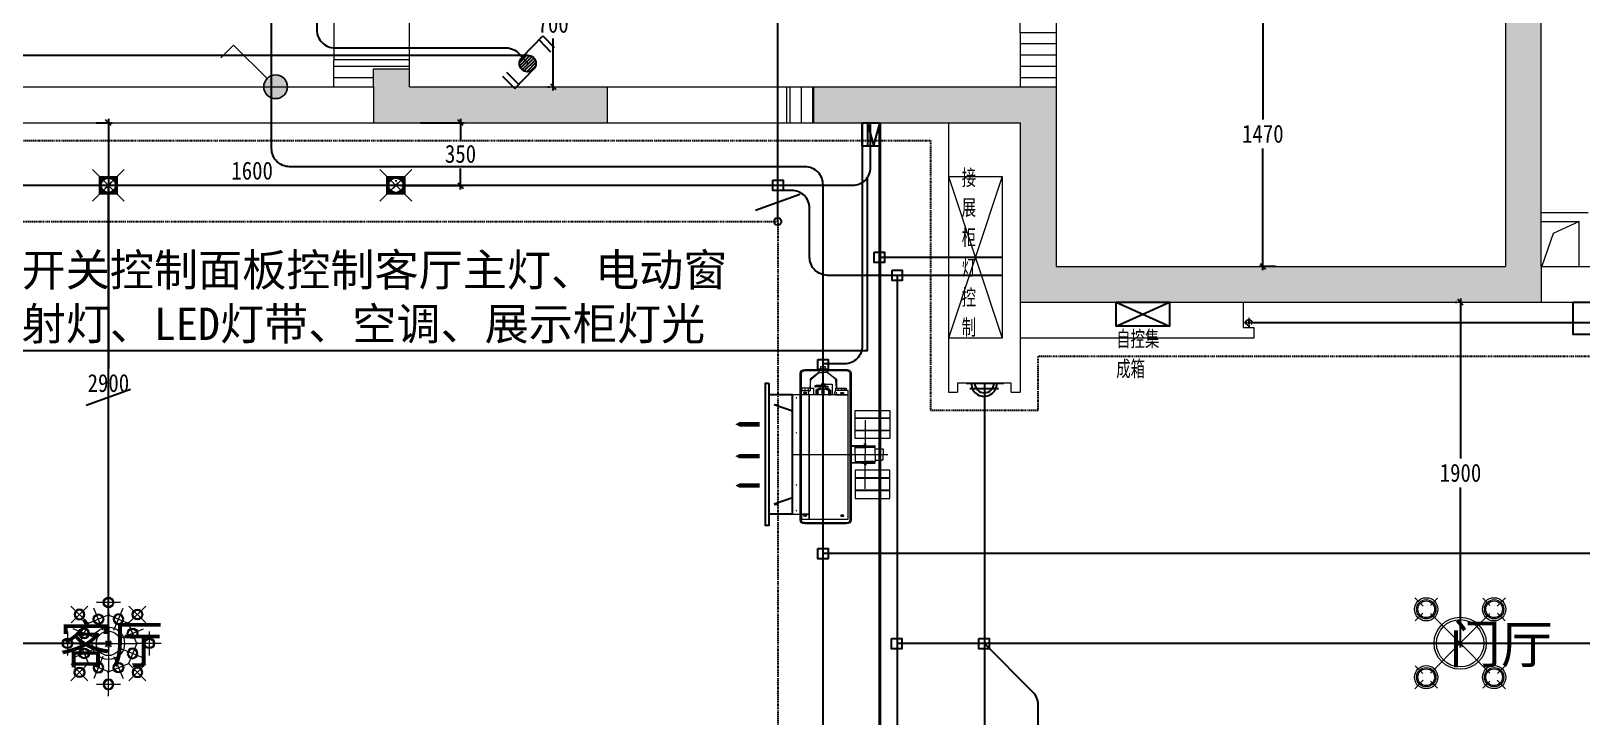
# Model space of a CAD drawing. Header units: millimetres. Extents: x -41640 to 3079702, y -5257903 to 68462.
# Drawn here: x 7477 to 16109, y 41062 to 44881 of the extents above; entities that cross this region are included whole.
import ezdxf

# ---------------------------------------------------------------- set-up
doc = ezdxf.new("R2010")
doc.units = ezdxf.units.MM
doc.header["$LTSCALE"] = 10
doc.linetypes.add('ACAD_ISO03W100', pattern=[30, 12, -18])
doc.linetypes.add('CONTINOUS', pattern=[0])
doc.layers.get('0').update_dxf_attribs({"color": 255})
doc.layers.get('Defpoints').update_dxf_attribs({"color": 255})
for name, color, linetype, lineweight in [('1灯位开关布线图', 1, 'Continuous', 30), ('1灯位开关布置图', 5, 'Continuous', 30), ('1灯具', 2, 'Continuous', 30), ('1空调', 3, 'Continuous', 30), ('1综合天花【灯具图层】', 50, 'Continuous', 13), ('机电', 3, 'Continuous', 0), ('浅线', 251, 'CONTINOUS', 0), ('空调主机', 7, 'Continuous', 13)]:
    doc.layers.add(name, color=color, linetype=linetype, lineweight=lineweight)
doc.layers.add('WALL', color=255, linetype='Continuous')
doc.layers.add('辅助线', color=8, linetype='Continuous')
doc.layers.add('家具', color=30, linetype='Continuous', lineweight=13, transparency=0.3)
doc.styles.add('_THVAC_DIM', font='SIMPLEX', dxfattribs={"width": 0.8, "height": 3.5, "bigfont": 'HZTXT'})
doc.styles.add('夏建东', font='', dxfattribs={"width": 0.85})
doc.styles.add('宋体', font='', dxfattribs={"height": 2.5})
doc.styles.add('邓林', font='simhei.ttf')
doc.styles.get('夏建东').set_extended_font_data('SimSun')
doc.styles.get('宋体').set_extended_font_data('SimSun')
doc.dimstyles.new('g', dxfattribs={"dimtxt": 100, "dimasz": 31, "dimexe": 21, "dimexo": 30, "dimgap": 31, "dimtad": 1, "dimtih": 1, "dimtoh": 1, "dimdec": 0, "dimrnd": 10, "dimdsep": 46, "dimtxsty": '夏建东', "dimblk": 'OBLIQUE', "dimcen": 2.5, "dimdle": 21, "dimclrd": 5, "dimclre": 5, "dimclrt": 5, "dimadec": 0, "dimazin": 0, "dimtfac": 1, "dimtdec": 0, "dimtmove": 2, "dimatfit": 3, "dimldrblk": 'DOT', "dimfxl": 300, "dimlwd": -1, "dimlwe": -1, "dimarcsym": 1})
pattern_1 = [(180, (-3246102.35, 3453682.334), (-1e-14, -63.5), [])]

# ---------------------------------------------------------------- blocks, each defined once
blk = doc.blocks.new('_Oblique')
at = {"color": 0, "linetype": 'ByBlock', "lineweight": -2}
blk.add_line((-0.5, -0.5), (0.5, 0.5), dxfattribs=at)
blk = doc.blocks.new('*D363')
at = {"layer": '1灯位开关布置图', "color": 5}
for p, q in [((10352.6, 45270.4), (10361.6, 45270.4)), ((10382.6, 45291.4), (10382.6, 45001.4)), ((10382.6, 44549.4), (10382.6, 44839.4)), ((10352.6, 44570.4), (10361.6, 44570.4))]:
    blk.add_line(p, q, dxfattribs=at)
at = {"layer": 'Defpoints', "color": 0, "lineweight": 30}
for p in [(10382.6, 45270.4), (10382.6, 44570.4), (10382.6, 44570.4)]:
    blk.add_point(p, dxfattribs=at)
at = {"layer": '1灯位开关布置图', "color": 5, "xscale": 31, "yscale": 31, "zscale": 31}
for p, rotation in [((10382.6, 45270.4), 90), ((10382.6, 44570.4), 270)]:
    blk.add_blockref('_Oblique', p, dxfattribs=dict(at, rotation=rotation))
at = {"layer": '1灯位开关布置图', "color": 5, "insert": (10382.6, 44920.4), "char_height": 100, "attachment_point": 5, "style": '夏建东'}
blk.add_mtext('700', dxfattribs=at)
blk = doc.blocks.new('_Dot')
at = {"color": 0, "linetype": 'ByBlock', "lineweight": -2}
blk.add_line((-0.5, 0), (-1, 0), dxfattribs=at)
at = {"color": 0, "linetype": 'ByBlock', "const_width": 0.5}
blk.add_lwpolyline([(-0.25, 0, 1), (0.25, 0, 1)], format="xyb", close=True, dxfattribs=at)
blk = doc.blocks.new('*D364')
at = {"layer": '1灯位开关布置图', "color": 5}
for p, q in [((14332.4, 45066.4), (14332.4, 44388.9)), ((14302.4, 45045.4), (14311.4, 45045.4)), ((14332.4, 43549.4), (14332.4, 44226.9)), ((14402.4, 43570.4), (14311.4, 43570.4))]:
    blk.add_line(p, q, dxfattribs=at)
at = {"layer": 'Defpoints', "color": 0, "lineweight": 30}
for p in [(14332.4, 45045.4), (14332.4, 45045.4), (14432.4, 43570.4)]:
    blk.add_point(p, dxfattribs=at)
at = {"layer": '1灯位开关布置图', "color": 5, "xscale": 31, "yscale": 31, "zscale": 31}
for p, rotation in [((14332.4, 45045.4), 90), ((14332.4, 43570.4), 270)]:
    blk.add_blockref('_Oblique', p, dxfattribs=dict(at, rotation=rotation))
at = {"layer": '1灯位开关布置图', "color": 5, "insert": (14332.4, 44307.9), "char_height": 100, "attachment_point": 5, "style": '夏建东'}
blk.add_mtext('1470', dxfattribs=at)
blk = doc.blocks.new('*D378')
at = {"layer": '1灯位开关布置图', "color": 5}
for p, q in [((6307.4, 44049.9), (6307.4, 44042.9)), ((7907.4, 44049.9), (7907.4, 44042.9)), ((6286.4, 44021.9), (7928.4, 44021.9))]:
    blk.add_line(p, q, dxfattribs=at)
at = {"layer": 'Defpoints', "color": 0, "lineweight": 30}
for p in [(6307.4, 44019.9), (7907.4, 44021.9), (7907.4, 44019.9)]:
    blk.add_point(p, dxfattribs=at)
at = {"layer": '1灯位开关布置图', "color": 5, "xscale": 31, "yscale": 31, "zscale": 31, "rotation": 180}
blk.add_blockref('_Oblique', (6307.4, 44021.9), dxfattribs=at)
at = {"layer": '1灯位开关布置图', "color": 5, "xscale": 31, "yscale": 31, "zscale": 31}
blk.add_blockref('_Oblique', (7907.4, 44021.9), dxfattribs=at)
at = {"layer": '1灯位开关布置图', "color": 5, "insert": (7107.4, 44102.9), "char_height": 100, "attachment_point": 5, "style": '夏建东'}
blk.add_mtext('1600', dxfattribs=at)
blk = doc.blocks.new('*D379')
at = {"layer": '1灯位开关布置图', "color": 5}
for p, q in [((7907.4, 44049.9), (7907.4, 44042.9)), ((9507.4, 44049.9), (9507.4, 44042.9)), ((7886.4, 44021.9), (9528.4, 44021.9))]:
    blk.add_line(p, q, dxfattribs=at)
at = {"layer": 'Defpoints', "color": 0, "lineweight": 30}
for p in [(7907.4, 44019.9), (9507.4, 44021.9), (9507.4, 44019.9)]:
    blk.add_point(p, dxfattribs=at)
at = {"layer": '1灯位开关布置图', "color": 5, "xscale": 31, "yscale": 31, "zscale": 31, "rotation": 180}
blk.add_blockref('_Oblique', (7907.4, 44021.9), dxfattribs=at)
at = {"layer": '1灯位开关布置图', "color": 5, "xscale": 31, "yscale": 31, "zscale": 31}
blk.add_blockref('_Oblique', (9507.4, 44021.9), dxfattribs=at)
at = {"layer": '1灯位开关布置图', "color": 5, "insert": (8707.4, 44102.9), "char_height": 100, "attachment_point": 5, "style": '夏建东'}
blk.add_mtext('1600', dxfattribs=at)
blk = doc.blocks.new('*D198')
at = {"layer": '1灯位开关布置图', "color": 5}
for p, q in [((9644.9, 44370.4), (9888.2, 44370.4)), ((9867.2, 44391.4), (9867.2, 44277.2)), ((9867.2, 43998.9), (9867.2, 44115.2)), ((9537.4, 44019.9), (9888.2, 44019.9))]:
    blk.add_line(p, q, dxfattribs=at)
at = {"layer": 'Defpoints', "color": 0, "lineweight": 30}
for p in [(9614.9, 44370.4), (9867.2, 44370.4), (9507.4, 44019.9)]:
    blk.add_point(p, dxfattribs=at)
at = {"layer": '1灯位开关布置图', "color": 5, "xscale": 31, "yscale": 31, "zscale": 31}
for p, rotation in [((9867.2, 44370.4), 90), ((9867.2, 44019.9), 270)]:
    blk.add_blockref('_Oblique', p, dxfattribs=dict(at, rotation=rotation))
at = {"layer": '1灯位开关布置图', "color": 5, "insert": (9867.2, 44196.2), "char_height": 100, "attachment_point": 5, "style": '夏建东'}
blk.add_mtext('350', dxfattribs=at)
blk = doc.blocks.new('*D200')
at = {"layer": '1灯位开关布置图', "color": 5}
for p, q in [((7838.9, 44370.4), (7928.4, 44370.4)), ((7907.4, 44391.4), (7907.4, 43001.3)), ((7907.4, 41449.2), (7907.4, 42839.3)), ((7838.9, 41470.2), (7928.4, 41470.2))]:
    blk.add_line(p, q, dxfattribs=at)
at = {"layer": 'Defpoints', "color": 0, "lineweight": 30}
for p in [(7808.9, 44370.4), (7907.4, 44370.4), (7808.9, 41470.2, 0)]:
    blk.add_point(p, dxfattribs=at)
at = {"layer": '1灯位开关布置图', "color": 5, "xscale": 31, "yscale": 31, "zscale": 31}
for p, rotation in [((7907.4, 44370.4), 90), ((7907.4, 41470.2), 270)]:
    blk.add_blockref('_Oblique', p, dxfattribs=dict(at, rotation=rotation))
at = {"layer": '1灯位开关布置图', "color": 5, "insert": (7907.4, 42920.3), "char_height": 100, "attachment_point": 5, "style": '夏建东'}
blk.add_mtext('2900', dxfattribs=at)
blk = doc.blocks.new('*D201')
at = {"layer": '1灯位开关布置图', "color": 5}
for p, q in [((2982.3, 41563.7), (2982.3, 41449.2)), ((7907.4, 41564.5), (7907.4, 41449.2)), ((7928.4, 41470.2), (2961.3, 41470.2))]:
    blk.add_line(p, q, dxfattribs=at)
at = {"layer": 'Defpoints', "color": 0, "lineweight": 30}
for p in [(2982.3, 41593.7), (7907.4, 41594.5, 0), (2982.3, 41470.2)]:
    blk.add_point(p, dxfattribs=at)
at = {"layer": '1灯位开关布置图', "color": 5, "xscale": 31, "yscale": 31, "zscale": 31, "rotation": 180}
blk.add_blockref('_Oblique', (2982.3, 41470.2), dxfattribs=at)
at = {"layer": '1灯位开关布置图', "color": 5, "xscale": 31, "yscale": 31, "zscale": 31}
blk.add_blockref('_Oblique', (7907.4, 41470.2), dxfattribs=at)
at = {"layer": '1灯位开关布置图', "color": 5, "insert": (5444.8, 41551.2), "char_height": 100, "attachment_point": 5, "style": '夏建东'}
blk.add_mtext('4930', dxfattribs=at)
blk = doc.blocks.new('*D202')
at = {"layer": '1灯位开关布置图', "color": 5}
for p, q in [((15402.6, 43370.4), (15411.5, 43370.4)), ((15432.5, 43391.4), (15432.5, 42501.4)), ((15432.5, 41449.4), (15432.5, 42339.4)), ((15402.6, 41470.4), (15411.5, 41470.4))]:
    blk.add_line(p, q, dxfattribs=at)
at = {"layer": 'Defpoints', "color": 0, "lineweight": 30}
for p in [(15432.5, 43370.4), (15432.6, 43370.4), (15432.6, 41470.4)]:
    blk.add_point(p, dxfattribs=at)
at = {"layer": '1灯位开关布置图', "color": 5, "xscale": 31, "yscale": 31, "zscale": 31}
for p, rotation in [((15432.5, 43370.4), 90), ((15432.5, 41470.4), 270)]:
    blk.add_blockref('_Oblique', p, dxfattribs=dict(at, rotation=rotation))
at = {"layer": '1灯位开关布置图', "color": 5, "insert": (15432.5, 42420.4), "char_height": 100, "attachment_point": 5, "style": '夏建东'}
blk.add_mtext('1900', dxfattribs=at)
blk = doc.blocks.new('r32ter')
at = {"color": 3}
for p, q in [((1119447.3, -954014.5), (1119446.3, -954035.1)), ((1119482.5, -954116.3), (1119447.3, -954014.5)), ((1119965.9, -954116.3), (1120001.1, -954014.5)), ((1120001.1, -954014.5), (1120002.1, -954035.1))]:
    blk.add_line(p, q, dxfattribs=at)
for points in [[(1119556.4, -953798.8, 0, 63, 0), (1119556.4, -953857.2, 25.2, 25.2, 0), (1119556.4, -953934.4, 25.2, 25.2, 0)], [(1119734.1, -953798.8, 0, 63, 0), (1119734.1, -953857.2, 25.2, 25.2, 0), (1119734.1, -953934.4, 25.2, 25.2, 0)], [(1119897.5, -953798.8, 0, 63, 0), (1119897.5, -953857.2, 25.2, 25.2, 0), (1119897.5, -953934.4, 25.2, 25.2, 0)]]:
    blk.add_lwpolyline(points, format="xyseb", dxfattribs=at)
at = {"color": 3, "lineweight": -2}
blk.add_lwpolyline([(1119327.6, -953984.2), (1120119.6, -953984.2), (1120119.6, -953966.2), (1119327.6, -953966.2)], close=True, dxfattribs=at)
at = {"color": 3}
blk.add_lwpolyline([(1119392.4, -954116.3), (1119392.4, -953984.2), (1120054.7, -953984.2), (1120054.7, -954116.3)], close=True, dxfattribs=at)
at = {"layer": '空调主机', "color": 3, "lineweight": 5}
for p, q in [((1120090.1, -954158.3), (1119272.6, -954158.3)), ((1119251.7, -954185.3), (1119251.7, -954416.1)), ((1120111, -954416.1), (1120111, -954185.3)), ((1119272.6, -954443.1), (1120090.1, -954443.1))]:
    blk.add_line(p, q, dxfattribs=at)
at = {"layer": '空调主机', "color": 3}
for p, q in [((1120090.1, -954166.1), (1119272.6, -954166.1)), ((1119257.7, -954185.3), (1119257.7, -954416.1)), ((1120105, -954416.1), (1120105, -954185.3)), ((1119272.6, -954435.4), (1120090.1, -954435.4))]:
    blk.add_line(p, q, dxfattribs=at)
at = {"layer": '空调主机', "color": 3, "lineweight": 9}
for p, q in [((1119354.6, -954217.2), (1119354.6, -954160.3)), ((1119354.6, -954160.3), (1119368.8, -954160.3)), ((1119368.8, -954160.3), (1119368.8, -954217.2)), ((1120056, -954166.1), (1119368.8, -954166.1)), ((1119368.8, -954166.1), (1119368.8, -954211.9)), ((1119392.4, -954210), (1119392.4, -954116.3)), ((1119392.4, -954116.3), (1120056, -954116.3)), ((1120056, -954116.3), (1120056, -954210)), ((1120056, -954210), (1120056, -954166.1)), ((1120056, -954166.1), (1120084.4, -954166.1)), ((1120084.4, -954166.1), (1120084.4, -954210)), ((1119268.6, -954263), (1119305.5, -954214.3)), ((1119307.6, -954218.2), (1119268.6, -954263)), ((1119305.5, -954214.3), (1119354.6, -954214.3)), ((1119354.6, -954214.3), (1119307.6, -954218.2)), ((1119349.5, -954243.3), (1119340, -954243.3)), ((1119341.2, -954274.9), (1119341.2, -954247.4)), ((1119344.7, -954274.9), (1119344.7, -954249.4)), ((1119348.3, -954274.9), (1119348.3, -954247.4)), ((1119368.8, -954217.2), (1119354.6, -954217.2)), ((1119354.6, -954217.2), (1119354.6, -954234)), ((1119354.6, -954234), (1119392.4, -954234)), ((1119385.5, -954248.7), (1119365.4, -954248.7)), ((1119380.6, -954204.8), (1119368.8, -954211.9)), ((1119382.7, -954186.9), (1119380.5, -954186.9)), ((1119392.4, -954210), (1119380.6, -954204.8)), ((1119382.7, -954186.9), (1119382.7, -954183.8)), ((1119382.7, -954186.9), (1119384.9, -954186.9)), ((1119382.7, -954186.9), (1119382.7, -954190)), ((1119392.4, -954248.7), (1119385.5, -954248.7)), ((1119385.5, -954248.7), (1119385.5, -954259.1)), ((1119392.4, -954427.2), (1119392.4, -954210)), ((1119392.4, -954210), (1120084.4, -954210)), ((1120056, -954210), (1119392.4, -954210)), ((1119392.4, -954259.1), (1119392.4, -954248.7)), ((1120084.4, -954210), (1120056, -954210)), ((1120065.7, -954186.9), (1120063.5, -954186.9)), ((1120065.7, -954186.9), (1120065.7, -954183.8)), ((1120065.7, -954186.9), (1120065.7, -954190)), ((1120065.7, -954186.9), (1120067.9, -954186.9)), ((1120084.4, -954210), (1120084.4, -954427.2)), ((1119314.2, -954287.5), (1119220.4, -954287.5)), ((1119237.3, -954300.7), (1119237.3, -954272.6)), ((1119237.3, -954272.6), (1119237.3, -954272.6)), ((1119237.3, -954272.6), (1119251.7, -954272.6)), ((1119251.7, -954300.7), (1119237.3, -954300.7)), ((1119237.3, -954300.7), (1119237.3, -954300.7)), ((1119251.7, -954272.6), (1119251.7, -954272.6)), ((1119251.7, -954272.6), (1119251.7, -954300.7)), ((1119251.7, -954300.7), (1119251.7, -954300.7)), ((1119257.7, -954263), (1119268.6, -954263)), ((1119268.6, -954264), (1119257.7, -954264)), ((1119268.6, -954311), (1119257.7, -954311)), ((1119257.7, -954312), (1119268.6, -954312)), ((1119268.6, -954263), (1119268.6, -954287.5)), ((1119268.6, -954312), (1119268.6, -954287.5)), ((1119307.6, -954356.8), (1119268.6, -954312)), ((1119268.6, -954312), (1119305.5, -954360.7)), ((1119362.7, -954287.5), (1119314.2, -954287.5)), ((1119332.2, -954277.2), (1119333.4, -954276)), ((1119332.2, -954277.2), (1119333.4, -954278.4)), ((1119332.2, -954277.2), (1119335.9, -954277.2)), ((1119332.9, -954300.1), (1119332.9, -954282)), ((1119332.9, -954282), (1119334.5, -954282)), ((1119334.5, -954300.1), (1119332.9, -954300.1)), ((1119333.7, -954282), (1119333.7, -954277.2)), ((1119333.7, -954300.1), (1119333.7, -954302.5)), ((1119333.7, -954303.5), (1119333.7, -954337.8)), ((1119333.7, -954337.8), (1119392.4, -954337.8)), ((1119334.5, -954282), (1119334.5, -954300.1)), ((1119335.9, -954277.2), (1119334.7, -954276)), ((1119335.9, -954277.2), (1119334.7, -954278.4)), ((1119350.7, -954274.9), (1119338.8, -954274.9)), ((1119350.7, -954300.1), (1119338.8, -954300.1)), ((1119344.7, -954300.1), (1119344.7, -954313.2)), ((1119344.7, -954313.2), (1119356.3, -954313.2)), ((1119353.3, -954269.8), (1119362.5, -954282)), ((1119353.3, -954305.2), (1119362.9, -954292.5)), ((1119362.9, -954292.5), (1119362.5, -954282)), ((1119385.5, -954282), (1119362.5, -954282)), ((1119392.4, -954287.5), (1119362.7, -954287.5)), ((1119385.5, -954292.5), (1119362.9, -954292.5)), ((1119385.5, -954253.9), (1119367.5, -954253.9)), ((1119385.5, -954259.1), (1119368.4, -954259.1)), ((1119385.5, -954329.3), (1119368.7, -954329.3)), ((1119385.5, -954324.1), (1119370, -954324.1)), ((1119385.5, -954318.9), (1119371.1, -954318.9)), ((1119385.5, -954259.1), (1119392.4, -954259.1)), ((1119385.5, -954292.5), (1119385.5, -954282)), ((1119385.5, -954282), (1119392.4, -954282)), ((1119392.4, -954292.5), (1119385.5, -954292.5)), ((1119385.5, -954329.3), (1119385.5, -954318.9)), ((1119385.5, -954318.9), (1119392.4, -954318.9)), ((1119392.4, -954329.3), (1119385.5, -954329.3)), ((1119392.4, -954282), (1119392.4, -954292.5)), ((1119392.4, -954318.9), (1119392.4, -954329.3)), ((1119305.5, -954360.7), (1119354.6, -954360.7)), ((1119354.6, -954360.7), (1119307.6, -954356.8)), ((1119368.8, -954357.9), (1119354.6, -954357.9)), ((1119354.6, -954357.9), (1119354.6, -954414.7)), ((1119354.6, -954414.7), (1119368.8, -954414.7)), ((1119380.6, -954350.7), (1119368.8, -954357.9)), ((1119368.8, -954414.7), (1119368.8, -954357.9)), ((1119368.8, -954427.2), (1119368.8, -954357.9)), ((1119382.7, -954393), (1119380.5, -954393)), ((1119392.4, -954355.9), (1119380.6, -954350.7)), ((1119382.7, -954393), (1119382.7, -954389.9)), ((1119382.7, -954393), (1119382.7, -954396.1)), ((1119382.7, -954393), (1119384.9, -954393)), ((1119392.4, -954355.9), (1119392.4, -954427.2)), ((1120065.7, -954393), (1120063.5, -954393)), ((1120065.7, -954393), (1120065.7, -954389.9)), ((1120065.7, -954393), (1120067.9, -954393)), ((1120065.7, -954393), (1120065.7, -954396.1)), ((1119392.4, -954427.2), (1119368.8, -954427.2)), ((1120084.4, -954427.2), (1119392.4, -954427.2)), ((1119635.8, -954464.4), (1119479.5, -954464.4)), ((1119479.5, -954464.4), (1119479.5, -954658.9)), ((1119522.2, -954658.9), (1119522.2, -954464.4)), ((1119524.4, -954658.9), (1119524.4, -954464.4)), ((1119591, -954658.9), (1119591, -954464.4)), ((1119593.2, -954658.9), (1119593.2, -954464.4)), ((1119635.8, -954658.9), (1119635.8, -954464.4)), ((1119675.5, -954501.6), (1119675.5, -954573.2)), ((1119676.7, -954520.9), (1119676.7, -954443.1)), ((1119676.7, -954443.1), (1119676.7, -954443.1)), ((1119676.7, -954443.1), (1119677.8, -954443.1)), ((1119677.8, -954499.1), (1119677.5, -954499.1)), ((1119677.8, -954443.1), (1119677.8, -954443.1)), ((1119677.8, -954443.1), (1119677.8, -954520.9)), ((1119679.8, -954573.2), (1119679.8, -954501.6)), ((1119685.5, -954464.4), (1119682.2, -954464.4)), ((1119682.2, -954474.5), (1119682.2, -954520.9)), ((1119685.5, -954464.4), (1119685.5, -954520.9)), ((1119724.2, -954464.4), (1119685.5, -954464.4)), ((1119724.2, -954464.4), (1119762.9, -954464.4)), ((1119762.9, -954464.4), (1119762.9, -954520.9)), ((1119762.9, -954464.4), (1119766.2, -954464.4)), ((1119766.2, -954474.5), (1119766.2, -954520.9)), ((1119768.6, -954573.2), (1119768.6, -954501.6)), ((1119771.7, -954443.1), (1119770.6, -954443.1)), ((1119770.6, -954443.1), (1119770.6, -954443.1)), ((1119770.6, -954443.1), (1119770.6, -954520.9)), ((1119770.6, -954499.1), (1119770.9, -954499.1)), ((1119771.7, -954520.9), (1119771.7, -954443.1)), ((1119771.7, -954443.1), (1119771.7, -954443.1)), ((1119772.9, -954501.6), (1119772.9, -954573.2)), ((1119812.6, -954464.4), (1119968.9, -954464.4)), ((1119812.6, -954658.9), (1119812.6, -954464.4)), ((1119855.2, -954658.9), (1119855.2, -954464.4)), ((1119857.4, -954658.9), (1119857.4, -954464.4)), ((1119924, -954658.9), (1119924, -954464.4)), ((1119926.3, -954658.9), (1119926.3, -954464.4)), ((1119968.9, -954464.4), (1119968.9, -954658.9)), ((1119532.7, -954520.9), (1119724.2, -954520.9)), ((1119635.8, -954517.4), (1119635.8, -954520.9)), ((1119635.8, -954524.3), (1119635.8, -954520.9)), ((1119675.5, -954517.4), (1119664.6, -954517.4)), ((1119664.6, -954517.4), (1119664.6, -954520.9)), ((1119664.6, -954524.3), (1119664.6, -954520.9)), ((1119675.5, -954524.3), (1119664.6, -954524.3)), ((1119677.8, -954520.9), (1119676.7, -954520.9)), ((1119676.7, -954520.9), (1119676.7, -954520.9)), ((1119677.5, -954575.8), (1119677.8, -954575.8)), ((1119677.8, -954520.9), (1119677.8, -954520.9)), ((1119682.2, -954567.2), (1119682.2, -954520.9)), ((1119685.5, -954577.4), (1119682.2, -954577.4)), ((1119685.5, -954577.4), (1119685.5, -954520.9)), ((1119724.2, -954577.4), (1119685.5, -954577.4)), ((1119692.5, -954577.4), (1119692.5, -954615.3)), ((1119915.7, -954520.9), (1119724.2, -954520.9)), ((1119724.2, -954577.4), (1119762.9, -954577.4)), ((1119755.9, -954577.4), (1119755.9, -954615.3)), ((1119762.9, -954577.4), (1119762.9, -954520.9)), ((1119762.9, -954577.4), (1119766.2, -954577.4)), ((1119766.2, -954567.2), (1119766.2, -954520.9)), ((1119770.6, -954520.9), (1119770.6, -954520.9)), ((1119770.6, -954520.9), (1119771.7, -954520.9)), ((1119770.9, -954575.8), (1119770.6, -954575.8)), ((1119771.7, -954520.9), (1119771.7, -954520.9)), ((1119772.9, -954517.4), (1119783.8, -954517.4)), ((1119772.9, -954524.3), (1119783.8, -954524.3)), ((1119812.6, -954517.4), (1119812.6, -954520.9)), ((1119812.6, -954524.3), (1119812.6, -954520.9)), ((1119479.5, -954658.9), (1119635.8, -954658.9)), ((1119697.4, -954621.8), (1119724.2, -954621.8)), ((1119751, -954621.8), (1119724.2, -954621.8)), ((1119968.9, -954658.9), (1119812.6, -954658.9))]:
    blk.add_line(p, q, dxfattribs=at)
at = {"layer": '空调主机', "color": 3, "lineweight": 5}
for centre, start_param, end_param in [((1119272.6, -954185.3), 0, 1.570796), ((1120090.1, -954185.3), -1.570796, 0), ((1119272.6, -954416.1), 1.570796, 3.141593), ((1120090.1, -954416.1), 3.141593, 4.712389)]:
    blk.add_ellipse(centre, major_axis=(0, 27), ratio=0.77429, start_param=start_param, end_param=end_param, dxfattribs=at)
at = {"layer": '空调主机', "color": 3}
for centre, start_param, end_param in [((1119272.6, -954185.3), 0, 1.570796), ((1120090.1, -954185.3), 4.712389, 6.283185), ((1119272.6, -954416.1), 1.570796, 3.141593), ((1120090.1, -954416.1), 3.141593, 4.712389)]:
    blk.add_ellipse(centre, major_axis=(0, 19.3), ratio=0.77429, start_param=start_param, end_param=end_param, dxfattribs=at)
at = {"layer": '空调主机', "color": 3, "lineweight": 9}
for centre, major_axis, ratio, start_param, end_param in [((1119410.5, -954138.1), (0, 1.21), 0.77429, 1.570796326702902, 7.853981633882487), ((1119603.8, -954138.1), (0, 1.21), 0.77429, 1.570796326754998, 7.853981633934584), ((1119894.3, -954138.1), (0, 1.21), 0.77429, 1.570796327146124, 7.85398163432571), ((1120037.9, -954138.1), (0, 1.21), 0.77429, 1.570796327146124, 7.85398163432571), ((1119344.7, -954243.3), (0, 6.13), 0.77429, 1.570796, 4.712389), ((1119389, -954287.5), (0, 49.4), 0.77429, 0.664485, 1.204171), ((1119361.7, -954169.2), (0, 1.21), 0.77429, 1.570796326702902, 7.853981633882487), ((1119361.7, -954185.6), (0, 1.21), 0.77429, 1.570796326680094, 7.85398163385968), ((1119361.7, -954203.8), (0, 1.21), 0.77429, 1.570796326680094, 7.85398163385968), ((1119382.7, -954186.9), (0, 9.19), 0.407862, 3.141593, 9.424778), ((1119281.8, -954286.6), (0, 41.3), 0.77429, 1.223528, 1.918065), ((1119333.7, -954303.1), (-0.724, 0), 0.807711, 3.342482, 6.082296), ((1119344.7, -954274.9), (0, 7.66), 0.77429, 1.570796, 4.712389), ((1119344.7, -954300.1), (0, 7.66), 0.77429, 4.712389, 7.853982), ((1119344.5, -954287.5), (0, 4.96), 0.77429, 1.570796326732925, 7.853981633912512), ((1119389, -954287.5), (0, 49.4), 0.77429, 1.937421, 2.581114), ((1119389.4, -954287.8), (0, 44.1), 0.77429, 1.866849, 2.536978), ((1119389.4, -954287.8), (0, 44.1), 0.77429, 0.694736, 1.26495), ((1119389, -954287.5), (0, 38.9), 0.77429, 0.752317, 1.332497), ((1119389, -954287.5), (0, 38.9), 0.77429, 1.809095, 2.508026), ((1119361.7, -954371.3), (0, 1.21), 0.77429, 1.570796326702902, 7.853981633882487), ((1119361.7, -954389.4), (0, 1.21), 0.77429, 1.570796327146124, 7.85398163432571), ((1119361.7, -954405.8), (0, 1.21), 0.77429, 1.570796326680094, 7.85398163385968), ((1119382.7, -954361.6), (0, 2.29), 0.77429, 1.570796326744335, 7.853981633923921), ((1119677.5, -954501.6), (0, 2.57), 0.77429, 0, 1.570796), ((1119677.8, -954501.6), (0, 2.57), 0.77429, 4.712389, 6.283185), ((1119677.3, -954469.4), (0, 8.05), 0.77429, 4.03203, 5.395782), ((1119771.1, -954469.4), (0, 8.05), 0.77429, 0.887403, 2.251155), ((1119770.6, -954501.6), (0, 2.57), 0.77429, 0, 1.570796), ((1119770.9, -954501.6), (0, 2.57), 0.77429, 4.712389, 6.283185), ((1119677.5, -954573.2), (0, 2.57), 0.77429, 1.570796, 3.141593), ((1119677.8, -954573.2), (0, 1.21), 0.77429, 1.57079632702526, 7.853981634204846), ((1119677.8, -954573.2), (0, 2.57), 0.77429, 3.141593, 4.712389), ((1119677.3, -954572.3), (0, 8.05), 0.77429, 4.028996, 5.392748), ((1119771.1, -954572.3), (0, 8.05), 0.77429, 0.890438, 2.25419), ((1119770.6, -954573.2), (0, 2.57), 0.77429, 1.570796, 3.141593), ((1119770.6, -954573.2), (0, 1.21), 0.77429, 1.570796326754998, 7.853981633934584), ((1119770.9, -954573.2), (0, 2.57), 0.77429, 3.141593, 4.712389), ((1119697.4, -954615.3), (0, 6.42), 0.77429, 1.570796, 3.141593), ((1119751, -954615.3), (0, 6.42), 0.77429, 3.141593, 4.712389)]:
    blk.add_ellipse(centre, major_axis=major_axis, ratio=ratio, start_param=start_param, end_param=end_param, dxfattribs=at)
at = {"layer": '空调主机', "color": 3, "lineweight": 9, "extrusion": (0, 0, -1)}
for centre, major_axis, ratio, start_param, end_param in [((1120065.7, -954186.9), (0, 9.19), 0.407862, 3.141593, 9.424778), ((1119333.7, -954302.9), (0.724, 0), 0.807711, 0.20089, 2.940703)]:
    blk.add_ellipse(centre, major_axis=major_axis, ratio=ratio, start_param=start_param, end_param=end_param, dxfattribs=at)
blk.add_ellipse((1119382.7, -954393), major_axis=(0, 9.19), ratio=0.407862, dxfattribs=at)
at = {"layer": '空调主机', "color": 3, "lineweight": 9}
blk.add_ellipse((1120065.7, -954393), major_axis=(0, 9.19), ratio=0.407862, dxfattribs=at)
at = {"layer": '辅助线', "color": 3, "lineweight": 9}
blk.add_line((1119724.2, -954116.3), (1119724.2, -954647.3), dxfattribs=at)
blk = doc.blocks.new('rtjhrtjhrtjh')
at = {"layer": '1综合天花【灯具图层】'}
h = blk.add_hatch(color=256, dxfattribs=at)
h.paths.add_polyline_path([(3071100.9, -5275115.1, -0.414214), (3071044.7, -5275115.1), (3071023.3, -5275136.5), (3071122.3, -5275136.5)])
h.paths.add_polyline_path([(3071122.3, -5275037.6), (3071100.9, -5275059, -0.198912), (3071112.5, -5275087, -0.198912), (3071100.9, -5275115.1), (3071122.3, -5275136.5)])
h.paths.add_polyline_path([(3071122.3, -5275037.6), (3071023.3, -5275037.6), (3071044.7, -5275059, -0.414214), (3071100.9, -5275059)])
h.paths.add_polyline_path([(3071033.1, -5275087, -0.198912), (3071044.7, -5275059), (3071023.3, -5275037.6), (3071023.3, -5275136.5), (3071044.7, -5275115.1, -0.198912)])
at = {"layer": '1综合天花【灯具图层】', "lineweight": 15}
for p, q in [((3071161.3, -5274998.5), (3070984.2, -5275175.6)), ((3070984.2, -5274998.5), (3071161.3, -5275175.6))]:
    blk.add_line(p, q, dxfattribs=at)
blk.add_lwpolyline([(3071023.3, -5275037.6), (3071122.3, -5275037.6), (3071122.3, -5275136.5), (3071023.3, -5275136.5)], close=True, dxfattribs=at)
blk.add_circle((3071072.8, -5275087), 39.7, dxfattribs=at)
blk = doc.blocks.new('rewgrehrh')
at = {"layer": 'WALL', "linetype": 'ByBlock'}
blk.add_hatch(color=45, dxfattribs=at).paths.add_polyline_path([(1271582.7, -3676176.6, -1), (1271571.9, -3676308.2, -1)])
blk.add_hatch(color=45, dxfattribs=at).paths.add_polyline_path([(1271582.7, -3676176.6, -1), (1271571.9, -3676308.2, -1)])
at = {"layer": 'WALL', "color": 45, "linetype": 'ByBlock'}
for q in [(1271738.3, -3675937.8), (1271623.6, -3676195.4)]:
    blk.add_line((1271808.8, -3676007.2), q, dxfattribs=at)
blk.add_circle((1271577.3, -3676242.4), 66, dxfattribs=at)
blk.add_circle((1271577.3, -3676242.4), 66, dxfattribs=at)
blk = doc.blocks.new('A$C10EB1032')
at = {"layer": '家具', "color": 25}
for p, q in [((223, 447), (223, 0)), ((0, 223), (447, 223))]:
    blk.add_line(p, q, dxfattribs=at)
at = {"layer": '家具', "color": 31}
blk.add_circle((223, 223), 98.9, dxfattribs=at)
at = {"layer": '家具', "color": 25}
blk.add_circle((223, 223), 80.2, dxfattribs=at)
blk = doc.blocks.new('A$C4E7736BE')
at = {"layer": '家具', "color": 2}
for p, q in [((594, 919), (594, 268)), ((594, 888), (594, 300)), ((268, 594), (919, 594))]:
    blk.add_line(p, q, dxfattribs=at)
for radius in [182, 137]:
    blk.add_circle((594, 594), radius, dxfattribs=at)
at = {"layer": 'WALL', "color": 2}
for p, xscale, yscale, zscale, rotation in [((269, 729), -0.6000000000021593, 0.6000000000003638, 0.6, 315.0000000002456), ((460, 1187), 0.6000000000021828, 0.6000000000021828, 0.6000000000021828, 270), ((919, 729), 0.6000000000021593, 0.6000000000021593, 0.6000000000021593, 44.99999999975435), ((147, 634), -0.5999999999981344, 0.6000000000003638, 0.6, 247.5000000008275), ((554, 1040), 0.5999999999912433, 0.5999999999912433, 0.5999999999912433, 202.5000000007611), ((634, 1040), -0.599999999996679, 0.6000000000003638, 0.6, 157.4166606989083), ((1040, 634), 0.5999999999981344, 0.5999999999981344, 0.5999999999981344, 112.4999999991724), ((0, 728), 0.6000000000021828, 0.6000000000021828, 0.6000000000021828, 270), ((919, 728), 0.6000000000021828, 0.6000000000021828, 0.6000000000021828, 270), ((147, 554), 0.5999999999981344, 0.5999999999981344, 0.5999999999981344, 292.4999999991726), ((1040, 554), -0.5999999999981344, 0.6000000000003638, 0.6, 67.5000000008275), ((269, 458), 0.6000000000021593, 0.6000000000021593, 0.6000000000021593, 224.9999999997544), ((554, 147), -0.5999999999926356, 0.6000000000003638, 0.6, 337.4999999989179), ((634, 147), 0.5999999999926356, 0.5999999999926356, 0.5999999999926356, 22.50000000108208), ((919, 458), -0.6000000000021593, 0.6000000000003638, 0.6, 135.0000000002456), ((460, 0), -0.6000000000021828, 0.6000000000003638, 0.6, 270)]:
    blk.add_blockref('A$C10EB1032', p, dxfattribs=dict(at, xscale=xscale, yscale=yscale, zscale=zscale, rotation=rotation))
blk = doc.blocks.new('3434y34y')
at = {"layer": '家具', "color": 2}
for p, q in [((1064546.7, -3073313.8), (1064593.4, -3073360.5)), ((1064674.2, -3073316), (1064633.8, -3073356.4)), ((1064925, -3073316), (1064965.4, -3073356.4)), ((1065052.5, -3073313.8), (1065005.9, -3073360.5)), ((1064591.1, -3073399), (1064548.3, -3073441.7)), ((1064799.6, -3073566.8), (1064633.9, -3073400.4)), ((1064799.6, -3073566.8), (1064965.3, -3073400.4)), ((1065008.2, -3073399), (1065050.9, -3073441.7)), ((1064799.6, -3073566.8), (1064633.9, -3073733.2)), ((1064799.6, -3073566.8), (1064965.3, -3073733.2)), ((1064591.1, -3073734.6), (1064548.3, -3073692)), ((1065008.2, -3073734.6), (1065050.9, -3073692)), ((1064546.7, -3073819.8), (1064593.4, -3073773.1)), ((1064674.2, -3073817.6), (1064633.8, -3073777.3)), ((1064925, -3073817.6), (1064965.4, -3073777.3)), ((1065052.5, -3073819.8), (1065005.9, -3073773.1))]:
    blk.add_line(p, q, dxfattribs=at)
for centre, radius in [((1064610.6, -3073377.8), 64.7), ((1064610.6, -3073377.8), 53.9), ((1064610.6, -3073377.8), 46.4), ((1064988.6, -3073377.8), 64.7), ((1064988.6, -3073377.8), 53.9), ((1064988.6, -3073377.8), 46.4), ((1064799.6, -3073566.8), 145), ((1064799.6, -3073566.8), 131.8), ((1064610.6, -3073755.8), 64.7), ((1064610.6, -3073755.8), 53.9), ((1064610.6, -3073755.8), 46.4), ((1064988.6, -3073755.8), 64.7), ((1064988.6, -3073755.8), 53.9), ((1064988.6, -3073755.8), 46.4)]:
    blk.add_circle(centre, radius, dxfattribs=at)
blk = doc.blocks.new('双联双控')
at = {"layer": '1灯位开关布线图', "color": 7}
for p, q in [((88361.9, 76775.3), (88446, 76861.8)), ((88432.3, 76845.2), (88477.1, 76797.9)), ((88446, 76861.8), (88490.8, 76814.5)), ((88299, 76714.6), (88348.2, 76665)), ((88331.9, 76648.8), (88407.6, 76726.7)), ((88282.7, 76698.4), (88331.9, 76648.8))]:
    blk.add_line(p, q, dxfattribs=at)
at = {"layer": '1灯位开关布线图', "color": 7, "ltscale": 20}
for p, q in [((88350.8, 76753.1), (88381.2, 76783.5)), ((88351.9, 76741.2), (88393.1, 76782.4)), ((88356, 76732.2), (88402.2, 76778.3)), ((88362.1, 76725.1), (88409.2, 76772.2)), ((88370.1, 76720), (88414.3, 76764.3)), ((88380.3, 76717.1), (88417.2, 76754)), ((88395.1, 76718.8), (88415.5, 76739.3))]:
    blk.add_line(p, q, dxfattribs=at)
at = {"layer": '1灯位开关布线图', "color": 7}
blk.add_circle((88384, 76750.3), 33.4, dxfattribs=at)

msp = doc.modelspace()

# ---------------------------------------------------------------- hatches: boundary and pattern name
at = {"layer": '浅线'}
for points in [[(15882.3, 49620.4), (15682.3, 49620.4), (15682.3, 43570.4), (15882.3, 43570.4)], [(10682.6, 44370.4), (10682.6, 44570.4), (9582.6, 44570.4), (9582.6, 44670.4), (9382.6, 44670.4), (9382.6, 44570.4), (9382.6, 44370.4)], [(15882.3, 43570.4), (13182.6, 43570.4), (13182.6, 44570.4), (11832.6, 44570.4), (11832.6, 44370.4), (12982.6, 44370.4), (12982.6, 43370.4), (15882.3, 43370.4)]]:
    msp.add_hatch(color=256, dxfattribs=at).paths.add_polyline_path(points)
h = msp.add_hatch(dxfattribs=at)
h.set_pattern_fill('ANSI31', color=256, scale=20, angle=135, style=0)
h.set_pattern_definition(pattern_1)
h.paths.add_polyline_path([(13182.6, 46270.4), (12982.6, 46270.4), (12982.6, 45770.4), (13182.6, 45770.4)])
h.paths.add_polyline_path([(13182.6, 44870.4), (12982.6, 44870.4), (12982.6, 44570.4), (13182.6, 44570.4)])
h = msp.add_hatch(dxfattribs=at)
h.set_pattern_fill('ANSI31', color=256, scale=20, angle=135, style=0)
h.set_pattern_definition(pattern_1)
h.paths.add_polyline_path([(9382.6, 44720.4), (9162.6, 44720.4), (9162.6, 44570.4), (9382.6, 44570.4), (9382.6, 44670.4)])
h.paths.add_polyline_path([(9582.6, 44720.4), (9382.6, 44720.4), (9382.6, 44670.4), (9582.6, 44670.4)])
h = msp.add_hatch(dxfattribs=at)
h.set_pattern_fill('ANSI31', color=256, scale=20, angle=45, style=0)
h.set_pattern_definition([(90, (-3246102.35, 3453682.334), (-63.5, 1e-14), [])])
h.paths.add_polyline_path([(11882.6, 44570.4), (11682.6, 44570.4), (11682.6, 44370.4), (11882.6, 44370.4)])

# ---------------------------------------------------------------- linework, layer by layer
at = {"layer": '1灯位开关布线图', "color": 3, "linetype": 'Continuous', "lineweight": 30}
msp.add_lwpolyline([(3873.1, 49306), (8967.7, 49306, -0.414214), (9067.7, 49206), (9067.7, 44887.2, 0.414214), (9167.7, 44787.2), (10118.9, 44787.2, -0.215146), (10193.9, 44753.4), (10243.1, 44697.6)], format="xyb", dxfattribs=at)
at = {"layer": '1灯位开关布线图', "color": 6, "linetype": 'Continuous', "lineweight": 30}
for points in [[(11632.6, 43993.7), (11632.6, 45041.8, -0.337013), (11705.8, 45138.2), (12182.6, 45270.4)], [(12882.6, 43520.4), (11910.2, 43520.4, -0.414214), (11810.2, 43620.4), (11810.2, 43893.7, 0.414214), (11710.2, 43993.7), (11605.5, 43993.7)], [(12296.5, 43520.4), (12296.5, 39520.4, 0.414214), (12396.5, 39420.4), (12882.6, 39420.4)]]:
    msp.add_lwpolyline(points, format="xyb", dxfattribs=at)
at = {"layer": '1灯位开关布线图', "linetype": 'Continuous', "lineweight": 30}
for points in [[(5324.9, 44745.4), (10240.8, 44745.7)], [(11509.5, 43882.5), (11755.6, 43972.4)], [(11632.6, 43820.4), (11632.6, 44021.9)], [(12882.6, 43620.4), (12196.5, 43620.4)], [(13517.1, 43370.4), (13812.4, 43238.2)], [(13517.1, 43238.2), (13812.4, 43370.4)], [(12782.6, 42920.4), (12782.6, 40020.4)]]:
    msp.add_lwpolyline(points, dxfattribs=at)
for points in [[(9119.4, 38920.4), (3832.5, 38920.4, -0.414214), (3732.5, 39020.4), (3732.5, 43921.9, -0.414214), (3832.5, 44021.9), (12049.7, 44021.9, 0.414214), (12149.7, 44121.9), (12149.7, 44370.4)], [(12196.5, 44370.4), (12196.5, 39420.4, 0.414214), (12296.5, 39320.4), (12882.6, 39320.4)], [(13660.2, 39835.4), (13660.2, 40070.4, 0.414214), (13460.2, 40270.4), (13182.6, 40270.4, -0.414214), (13082.6, 40370.4), (13082.6, 41129, 0.198912), (13053.3, 41199.7), (12782.6, 41470.4)]]:
    msp.add_lwpolyline(points, format="xyb", dxfattribs=at)
for points in [[(11605.5, 44050.2), (11662.1, 44050.2), (11662.1, 43993.7), (11605.5, 43993.7)], [(12169.5, 43648.7), (12226, 43648.7), (12226, 43592.1), (12169.5, 43592.1)], [(12269.5, 43548.7), (12326, 43548.7), (12326, 43492.1), (12269.5, 43492.1)], [(13517.1, 43370.4), (13812.4, 43370.4), (13812.4, 43238.2), (13517.1, 43238.2)], [(12752.3, 41498.4), (12808.9, 41498.4), (12808.9, 41441.8), (12752.3, 41441.8)]]:
    msp.add_lwpolyline(points, close=True, dxfattribs=at)
at = {"layer": '1灯位开关布线图', "linetype": 'Continuous', "lineweight": 30, "elevation": 0}
for points in [[(7907.4, 41471.2), (7907.4, 44021.9)], [(14254.2, 43258.2), (16604.3, 43258.2)], [(7784.4, 42797.5), (8030.4, 42887.4)], [(18082.6, 41470.4), (12782.6, 41470.4)]]:
    msp.add_lwpolyline(points, dxfattribs=at)
at = {"layer": '1灯位开关布线图', "lineweight": 30}
msp.add_lwpolyline([(16059.5, 43370.4), (16262.2, 43370.4), (16262.2, 43191.5), (16059.5, 43191.5), (16059.5, 43370.4)], dxfattribs=at)
at = {"layer": '1灯位开关布线图', "color": 6, "linetype": 'Continuous', "lineweight": 30}
msp.add_lwpolyline([(12266.2, 41498.4), (12322.8, 41498.4), (12322.8, 41441.8), (12266.2, 41441.8)], close=True, dxfattribs=at)
msp.add_lwpolyline([(12782.6, 41470.4), (12296.5, 41470.4)], dxfattribs=at)
at = {"layer": '1灯位开关布线图', "linetype": 'Continuous', "lineweight": 30}
msp.add_circle((11632.6, 43820.4), 20, dxfattribs=at)
at = {"layer": '1灯具'}
for p, q in [((12682.2, 42920.4), (12888.9, 42920.4)), ((12782.6, 42920.4), (12782.6, 42793.2)), ((12701.3, 42890.2, 2721.9), (12860.5, 42890.2, 2721.9))]:
    msp.add_line(p, q, dxfattribs=at)
at = {"layer": '1灯具', "linetype": 'ACAD_ISO03W100', "ltscale": 0.015}
for points in [[(3182.3, 44270.4), (12482.6, 44270.4), (12482.6, 42770.4), (13082.6, 42770.4), (13082.6, 43070.4), (17782.6, 43070.4), (17782.6, 42770.4), (18382.6, 42770.4), (18382.6, 43270.4), (24032.6, 43270.4), (24032.6, 37240.4), (20572.6, 37240.4), (20572.6, 39670.4), (18382.6, 39670.4), (18382.6, 40170.4), (17782.6, 40170.4), (17782.6, 38540.4), (16082.6, 38540.4), (16082.6, 39870.4), (13082.6, 39870.4), (13082.6, 40170.4), (12482.6, 40170.4), (12482.6, 38670.4), (3182.3, 38670.4)], [(4182.3, 43820.4), (11632.6, 43820.4), (11632.6, 39120.4), (4182.3, 39120.4)]]:
    msp.add_lwpolyline(points, close=True, dxfattribs=at)
at = {"layer": '1灯具', "ltscale": 0.5}
msp.add_lwpolyline([(12130.6, 44068.4), (12130.6, 43100.6), (6864.3, 43100.6)], dxfattribs=at)
at = {"layer": '1灯具', "linetype": 'ACAD_ISO03W100', "ltscale": 0.015, "elevation": 0}
for points in [[(14228.9, 43258.2), (14281.2, 43258.2)], [(14254.2, 43283.1), (14254.2, 43232.6)]]:
    msp.add_lwpolyline(points, dxfattribs=at)
at = {"layer": '1灯具', "linetype": 'ACAD_ISO03W100', "ltscale": 0.015}
msp.add_circle((14254.9, 43257.8, 0), 16.6, dxfattribs=at)
at = {"layer": '1灯具'}
for centre, radius, start, end in [((12781.1, 42917.4), 70.7, 177.57004, 2.42996), ((12782.6, 42920.4), 53.7, 180, 0)]:
    msp.add_arc(centre, radius, start, end, dxfattribs=at)
at = {"layer": '1空调', "color": 1, "linetype": 'Continuous', "lineweight": 30}
for points in [[(8135.6, 36942.3), (8135.6, 38666.2, -0.414214), (8235.6, 38766.2), (11785, 38766.2, 0.414214), (11885, 38866.2), (11885, 44025.2, 0.414214), (11785, 44125.2), (8915.8, 44125.2, -0.414214), (8815.8, 44225.2), (8815.8, 46528.3)], [(18170.3, 46377.1), (18170.3, 46377.1), (18253.9, 46377.1, -0.414214), (18353.9, 46277.1), (18353.9, 42623.4), (18353.9, 42071, -0.414214), (18253.9, 41971), (11885, 41971)]]:
    msp.add_lwpolyline(points, format="xyb", dxfattribs=at)
at = {"layer": '1空调', "linetype": 'Continuous', "lineweight": 30}
for points in [[(12203, 44370.4), (12203, 41018.2, -0.414214), (12103, 40918.2), (11856.7, 40918.2)], [(12103, 44370.4), (12103, 43127.2, -0.414214), (12003, 43027.2), (11885.8, 43027.2)]]:
    msp.add_lwpolyline(points, format="xyb", dxfattribs=at)
at = {"layer": '1空调', "linetype": 'Continuous', "lineweight": 30, "elevation": 0}
msp.add_lwpolyline([(11856.7, 43052.4), (11913.3, 43052.4), (11913.3, 42995.9), (11856.7, 42995.9)], close=True, dxfattribs=at)
at = {"layer": '1空调', "linetype": 'Continuous', "lineweight": 30}
msp.add_lwpolyline([(11856.7, 41999.4), (11913.3, 41999.4), (11913.3, 41942.8), (11856.7, 41942.8)], close=True, dxfattribs=at)
at = {"layer": '机电', "color": 0, "linetype": 'Continuous', "lineweight": 30}
msp.add_lwpolyline([(12196.5, 44240.4), (12103, 44240.4), (12103, 44370.4), (12196.5, 44370.4)], close=True, dxfattribs=at)
at = {"layer": '浅线'}
for p, q in [((15682.3, 50420.4), (15682.3, 43570.4)), ((15882.3, 43570.4), (15882.3, 50420.4)), ((9582.6, 44720.4), (9162.6, 44720.4)), ((9382.6, 44670.4), (9582.6, 44670.4)), ((9382.6, 44570.4), (9382.6, 44670.4)), ((9582.6, 44570.4), (9582.6, 44670.4)), ((2982.3, 44570.4), (9382.6, 44570.4)), ((9582.6, 44570.4), (10682.6, 44570.4)), ((10682.6, 44570.4), (10682.6, 44370.4)), ((11832.6, 44570.4), (11832.6, 44370.4)), ((11832.6, 44570.4), (13182.6, 44570.4)), ((13182.6, 44570.4), (13182.6, 43570.4)), ((2982.3, 44370.4), (10682.6, 44370.4)), ((11832.6, 44370.4), (12982.6, 44370.4)), ((12982.6, 44370.4), (12982.6, 43370.4)), ((12582.6, 44070.4), (12582.6, 43170.4)), ((15882.3, 43870.4), (16142.3, 43870.4)), ((15882.3, 43820.4), (16092.3, 43820.4)), ((16092.3, 43570.4), (16092.3, 43820.4)), ((13182.6, 43570.4), (15682.3, 43570.4)), ((15882.3, 43570.4), (16642.3, 43570.4, 0)), ((12982.6, 43370.4), (16642.3, 43370.4))]:
    msp.add_line(p, q, dxfattribs=at)
at = {"layer": '浅线', "ltscale": 0.5}
for p, q in [((9382.6, 44570.4), (9382.6, 44370.4)), ((10682.6, 44570.4), (11682.6, 44570.4)), ((11682.6, 44570.4), (11832.6, 44570.4)), ((11682.6, 44370.4), (11682.6, 44570.4)), ((10682.6, 44370.4), (11682.6, 44370.4)), ((11682.6, 44370.4), (11832.6, 44370.4)), ((16092.3, 43820.4), (15949.1, 43752.9, 0)), ((15949.1, 43752.9, 0), (15884.5, 43571.5, 0)), ((15882.3, 43570.4), (15882.3, 43370.4)), ((13093, 43370.4), (16020.6, 43370.4)), ((14222.6, 43370.4), (14222.6, 43230.4)), ((12582.6, 42870.4), (12632.6, 42870.4)), ((12932.6, 42870.4), (12982.6, 42870.4))]:
    msp.add_line(p, q, dxfattribs=at)
for points in [[(9162.6, 45820.4), (9162.6, 44720.4)], [(9582.6, 44720.4), (9582.6, 45820.4)], [(12982.6, 44870.4), (12982.6, 45770.4)], [(13182.6, 45770.4), (13182.6, 44870.4)], [(12982.6, 44870.4), (12982.6, 44570.4)], [(12882.6, 44070.4), (12582.6, 43170.4)], [(12582.6, 44070.4), (12882.6, 43170.4)], [(14222.6, 43230.4), (14282.6, 43230.4), (14282.6, 43170.4), (12982.6, 43170.4)]]:
    msp.add_lwpolyline(points, dxfattribs=at)
at = {"layer": '浅线', "ltscale": 0.5, "elevation": 0}
for points in [[(13182.6, 44870.4), (12982.6, 44870.4)], [(13182.6, 44870.4), (13182.6, 44570.4)]]:
    msp.add_lwpolyline(points, dxfattribs=at)
at = {"layer": '浅线'}
for points in [[(9162.6, 44570.4), (9162.6, 44720.4)], [(9582.6, 44670.4), (9582.6, 44720.4)], [(12582.6, 44370.4), (12582.6, 42870.4)], [(12582.6, 44070.4), (12882.6, 44070.4), (12882.6, 43170.4), (12582.6, 43170.4)], [(12982.6, 43370.4), (12982.6, 42870.4)], [(12932.6, 42870.4), (12932.6, 42920.4), (12632.6, 42920.4), (12632.6, 42870.4)]]:
    msp.add_lwpolyline(points, dxfattribs=at)

# ---------------------------------------------------------------- block references
at = {"layer": '1灯位开关布线图', "color": 250, "rotation": 90}
msp.add_blockref('rewgrehrh', (-3667404.3, -1227006.9), dxfattribs=at)
at = {"layer": '1灯位开关布线图', "color": 7, "xscale": 1.374053990468383, "yscale": 1.374053990468383, "zscale": 1.374053990399716}
msp.add_blockref('双联双控', (-111203.6, -60759.2), dxfattribs=at)
at = {"layer": '1灯具'}
for name, p in [('rtjhrtjhrtjh', (-3063165.4, 5319109)), ('rtjhrtjhrtjh', (-3061565.4, 5319109)), ('3434y34y', (-1049368.9, 3115039))]:
    msp.add_blockref(name, p, dxfattribs=at)
at = {"layer": '1灯具', "xscale": 0.4959982191212475, "yscale": 0.4959982186555862, "zscale": 0.4959982190048322}
msp.add_blockref('A$C4E7736BE', (7613, 41176.8, 0), dxfattribs=at)
at = {"layer": '1空调', "xscale": -1, "rotation": 90}
msp.add_blockref('r32ter', (-942401.7, 1162247.6, 0), dxfattribs=at)

# ---------------------------------------------------------------- texts
at = {"layer": '1灯位开关布线图', "linetype": 'Continuous', "lineweight": 30, "char_height": 100, "attachment_point": 1, "style": '_THVAC_DIM'}
for s, insert, width in [('接展柜灯控制', (12656.7, 44111.5), 110.612), ('自控集成箱', (13516.5, 43213.8), 316.872)]:
    msp.add_mtext(s, dxfattribs=dict(at, insert=insert, width=width))
at = {"layer": '1灯具', "insert": (6933.3, 43140.7), "char_height": 180, "width": 4638.526, "attachment_point": 7, "style": '宋体'}
msp.add_mtext('{\\C2;智能开关控制面板控制客厅主灯、电动窗帘、射灯、LED灯带、空调、展示柜灯光}', dxfattribs=at)
at = {"layer": '机电', "color": 0, "linetype": 'Continuous', "lineweight": 30, "insert": (12115.9, 44365.2), "char_height": 120, "width": 101.353, "attachment_point": 1, "style": '_THVAC_DIM'}
msp.add_mtext('M', dxfattribs=at)
at = {"layer": '浅线', "linetype": 'ByBlock', "style": '邓林'}
for s, p in [('客厅', (7636.5, 41361.2)), ('门厅', (15369.6, 41361.2))]:
    msp.add_text(s, height=211.2, dxfattribs=at).set_placement(p)

# ---------------------------------------------------------------- dimensions: what is measured, and where the dimension line sits
at = {"layer": '1灯位开关布置图', "color": 250}
for base, p1, p2, picture, middle in [((10382.6, 44570.4), (10382.6, 45270.4), (10382.6, 44570.4), '*D363', (10382.6, 44920.4)), ((14332.4, 45045.4), (14432.4, 43570.4), (14332.4, 45045.4), '*D364', (14332.4, 44307.9)), ((7907.4, 44370.4), (7808.9, 41470.2, 0), (7808.9, 44370.4), '*D200', (7907.4, 42920.3)), ((15432.5, 43370.4), (15432.6, 41470.4), (15432.6, 43370.4), '*D202', (15432.5, 42420.4))]:
    dim = msp.add_linear_dim(base=base, p1=p1, p2=p2, angle=90, dimstyle='g', dxfattribs=at)
    dim.commit()
    dim.dimension.update_dxf_attribs({"geometry": picture, "text_midpoint": middle})
dim = msp.add_linear_dim(base=(9867.1821, 44370.4241), p1=(9507.4365, 44019.9353), p2=(9614.879, 44370.4241), angle=90, dimstyle='g', dxfattribs=at)
dim.commit()
dim.dimension.update_dxf_attribs({"geometry": '*D198', "text_midpoint": (9867.1821, 44196.1797), "dimtype": 160})
for base, p1, p2, picture, middle in [((7907.4, 44021.9), (6307.4, 44019.9), (7907.4, 44019.9), '*D378', (7107.4, 44102.9)), ((9507.4, 44021.9), (7907.4, 44019.9), (9507.4, 44019.9), '*D379', (8707.4, 44102.9)), ((2982.3, 41470.2), (7907.4, 41594.5, 0), (2982.3, 41593.7), '*D201', (5444.8, 41551.2))]:
    dim = msp.add_linear_dim(base=base, p1=p1, p2=p2, dimstyle='g', dxfattribs=at)
    dim.commit()
    dim.dimension.update_dxf_attribs({"geometry": picture, "text_midpoint": middle})

doc.saveas('drawing.dxf')
